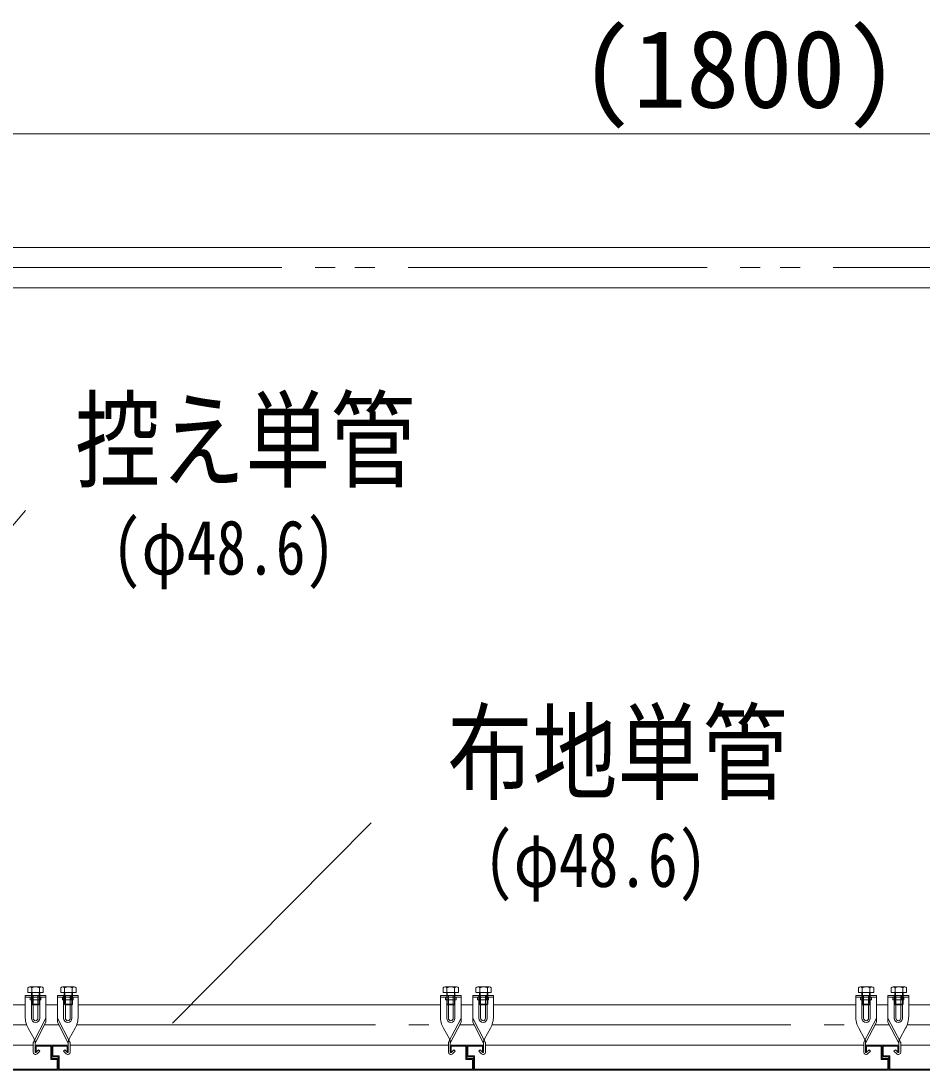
# Model space of a CAD drawing. Units: millimetres, scale not verified. Extents: x -10062 to 10062, y -6938 to 6938.
# Drawn here: x -5015 to -3931, y 3289 to 4553 of the extents above; entities that cross this region are included whole.
import ezdxf
from ezdxf.enums import TextEntityAlignment as Align

# ---------------------------------------------------------------- set-up
doc = ezdxf.new("R2010")
doc.units = ezdxf.units.MM
doc.header["$LTSCALE"] = 40
doc.linetypes.add('DASHED1', pattern=[1.8, 1.2, -0.6])
doc.linetypes.add('DOUBLE_CHAIN2', pattern=[12.8, 9, -1, 0.6, -0.6, 0.6, -1])
for name, color, linetype, lineweight in [('0-1_0', 4, 'Continuous', 9), ('1-1_dim', 7, 'Continuous', 9), ('1-2_KANAGU', 2, 'Continuous', 9), ('1-3_MAIN', 7, 'Continuous', 9), ('1-4_text', 7, 'Continuous', 9), ('1-8_仮囲い', 7, 'Continuous', 9), ('1-9_図面枠', 7, 'Continuous', 9)]:
    doc.layers.add(name, color=color, linetype=linetype, lineweight=lineweight)
doc.styles.add('ＭＳ ゴシック', font='')
doc.styles.get('ＭＳ ゴシック').set_extended_font_data('MS Gothic')

msp = doc.modelspace()

# ---------------------------------------------------------------- linework, layer by layer
at = {"layer": '0-1_0', "color": 2}
for p, q in [((-5010.4, 3379.36), (-4985.4, 3379.36)), ((-5010.4, 3354.16), (-5010.4, 3379.36)), ((-5002.9, 3351.82), (-5002.9, 3379.36)), ((-5000.83, 3351.82), (-5000.83, 3379.36)), ((-4994.97, 3351.82), (-4994.97, 3379.36)), ((-4992.9, 3351.82), (-4992.9, 3379.36)), ((-4985.4, 3347.09), (-4985.4, 3379.36)), ((-4946.59, 3379.36), (-4971.59, 3379.36)), ((-4971.59, 3347.09), (-4971.59, 3379.36)), ((-4964.09, 3351.82), (-4964.09, 3379.36)), ((-4962.02, 3351.82), (-4962.02, 3379.36)), ((-4956.16, 3351.82), (-4956.16, 3379.36)), ((-4954.09, 3351.82), (-4954.09, 3379.36)), ((-4946.59, 3354.16), (-4946.59, 3379.36)), ((-4510.4, 3379.36), (-4485.4, 3379.36)), ((-4510.4, 3354.16), (-4510.4, 3379.36)), ((-4502.9, 3351.82), (-4502.9, 3379.36)), ((-4500.83, 3351.82), (-4500.83, 3379.36)), ((-4494.97, 3351.82), (-4494.97, 3379.36)), ((-4492.9, 3351.82), (-4492.9, 3379.36)), ((-4485.4, 3347.09), (-4485.4, 3379.36)), ((-4446.59, 3379.36), (-4471.59, 3379.36)), ((-4471.59, 3347.09), (-4471.59, 3379.36)), ((-4464.09, 3351.82), (-4464.09, 3379.36)), ((-4462.02, 3351.82), (-4462.02, 3379.36)), ((-4456.16, 3351.82), (-4456.16, 3379.36)), ((-4454.09, 3351.82), (-4454.09, 3379.36)), ((-4446.59, 3354.16), (-4446.59, 3379.36)), ((-4010.4, 3379.36), (-3985.4, 3379.36)), ((-4010.4, 3354.16), (-4010.4, 3379.36)), ((-4002.9, 3351.82), (-4002.9, 3379.36)), ((-4000.83, 3351.82), (-4000.83, 3379.36)), ((-3994.97, 3351.82), (-3994.97, 3379.36)), ((-3992.9, 3351.82), (-3992.9, 3379.36)), ((-3985.4, 3347.09), (-3985.4, 3379.36)), ((-3946.59, 3379.36), (-3971.59, 3379.36)), ((-3971.59, 3347.09), (-3971.59, 3379.36)), ((-3964.09, 3351.82), (-3964.09, 3379.36)), ((-3962.02, 3351.82), (-3962.02, 3379.36)), ((-3956.16, 3351.82), (-3956.16, 3379.36)), ((-3954.09, 3351.82), (-3954.09, 3379.36)), ((-3946.59, 3354.16), (-3946.59, 3379.36)), ((-5000.54, 3322.96), (-4985.4, 3352.08)), ((-4956.45, 3322.96), (-4971.59, 3352.08)), ((-4500.54, 3322.96), (-4485.4, 3352.08)), ((-4456.45, 3322.96), (-4471.59, 3352.08)), ((-4000.54, 3322.96), (-3985.4, 3352.08)), ((-3956.45, 3322.96), (-3971.59, 3352.08)), ((-4999.63, 3326.88), (-5006.68, 3339.71)), ((-4998.5, 3321.9), (-4985.4, 3347.09)), ((-4958.49, 3321.9), (-4971.59, 3347.09)), ((-4957.36, 3326.88), (-4950.3, 3339.71)), ((-4499.63, 3326.88), (-4506.68, 3339.71)), ((-4498.5, 3321.9), (-4485.4, 3347.09)), ((-4458.49, 3321.9), (-4471.59, 3347.09)), ((-4457.36, 3326.88), (-4450.3, 3339.71)), ((-3999.63, 3326.88), (-4006.68, 3339.71)), ((-3998.5, 3321.9), (-3985.4, 3347.09)), ((-3958.49, 3321.9), (-3971.59, 3347.09)), ((-3957.36, 3326.88), (-3950.3, 3339.71)), ((-5000.8, 3310.98), (-5000.8, 3321.9)), ((-4998.5, 3310.98), (-4998.5, 3321.9)), ((-4996.02, 3309), (-4992.66, 3312.36)), ((-4960.97, 3309), (-4964.32, 3312.36)), ((-4958.49, 3310.98), (-4958.49, 3321.9)), ((-4956.19, 3310.98), (-4956.19, 3321.9)), ((-4500.8, 3310.98), (-4500.8, 3321.9)), ((-4498.5, 3310.98), (-4498.5, 3321.9)), ((-4496.02, 3309), (-4492.66, 3312.36)), ((-4460.97, 3309), (-4464.32, 3312.36)), ((-4458.49, 3310.98), (-4458.49, 3321.9)), ((-4456.19, 3310.98), (-4456.19, 3321.9)), ((-4000.8, 3310.98), (-4000.8, 3321.9)), ((-3998.5, 3310.98), (-3998.5, 3321.9)), ((-3996.02, 3309), (-3992.66, 3312.36)), ((-3960.97, 3309), (-3964.32, 3312.36)), ((-3958.49, 3310.98), (-3958.49, 3321.9)), ((-3956.19, 3310.98), (-3956.19, 3321.9))]:
    msp.add_line(p, q, dxfattribs=at)
at = {"layer": '0-1_0', "color": 2, "linetype": 'DASHED1'}
for p, q in [((-5010.4, 3377.06), (-4985.4, 3377.06)), ((-5004.45, 3374.06), (-5004.45, 3376.56)), ((-5004.45, 3374.06), (-4991.35, 3374.06)), ((-5002.15, 3374.06), (-5002.15, 3379.36)), ((-4993.65, 3374.06), (-4993.65, 3379.36)), ((-4991.35, 3374.06), (-4991.35, 3376.56)), ((-4946.59, 3377.06), (-4971.59, 3377.06)), ((-4965.64, 3374.06), (-4965.64, 3376.56)), ((-4952.54, 3374.06), (-4965.64, 3374.06)), ((-4963.34, 3374.06), (-4963.34, 3379.36)), ((-4954.84, 3374.06), (-4954.84, 3379.36)), ((-4952.54, 3374.06), (-4952.54, 3376.56)), ((-4510.4, 3377.06), (-4485.4, 3377.06)), ((-4504.45, 3374.06), (-4504.45, 3376.56)), ((-4504.45, 3374.06), (-4491.35, 3374.06)), ((-4502.15, 3374.06), (-4502.15, 3379.36)), ((-4493.65, 3374.06), (-4493.65, 3379.36)), ((-4491.35, 3374.06), (-4491.35, 3376.56)), ((-4446.59, 3377.06), (-4471.59, 3377.06)), ((-4465.64, 3374.06), (-4465.64, 3376.56)), ((-4452.54, 3374.06), (-4465.64, 3374.06)), ((-4463.34, 3374.06), (-4463.34, 3379.36)), ((-4454.84, 3374.06), (-4454.84, 3379.36)), ((-4452.54, 3374.06), (-4452.54, 3376.56)), ((-4010.4, 3377.06), (-3985.4, 3377.06)), ((-4004.45, 3374.06), (-4004.45, 3376.56)), ((-4004.45, 3374.06), (-3991.35, 3374.06)), ((-4002.15, 3374.06), (-4002.15, 3379.36)), ((-3993.65, 3374.06), (-3993.65, 3379.36)), ((-3991.35, 3374.06), (-3991.35, 3376.56)), ((-3946.59, 3377.06), (-3971.59, 3377.06)), ((-3965.64, 3374.06), (-3965.64, 3376.56)), ((-3952.54, 3374.06), (-3965.64, 3374.06)), ((-3963.34, 3374.06), (-3963.34, 3379.36)), ((-3954.84, 3374.06), (-3954.84, 3379.36)), ((-3952.54, 3374.06), (-3952.54, 3376.56)), ((-4999.49, 3326.62), (-4999.63, 3326.88)), ((-4998.5, 3321.9), (-4998.5, 3322.77)), ((-4958.49, 3321.9), (-4958.49, 3322.77)), ((-4957.5, 3326.62), (-4957.36, 3326.88)), ((-4499.49, 3326.62), (-4499.63, 3326.88)), ((-4498.5, 3321.9), (-4498.5, 3322.77)), ((-4458.49, 3321.9), (-4458.49, 3322.77)), ((-4457.5, 3326.62), (-4457.36, 3326.88)), ((-3999.49, 3326.62), (-3999.63, 3326.88)), ((-3998.5, 3321.9), (-3998.5, 3322.77)), ((-3958.49, 3321.9), (-3958.49, 3322.77)), ((-3957.5, 3326.62), (-3957.36, 3326.88))]:
    msp.add_line(p, q, dxfattribs=at)
at = {"layer": '0-1_0', "lineweight": 5}
for p, q in [((-5065.01, 3368.08), (-5010.4, 3368.08)), ((-4985.4, 3368.08), (-4971.59, 3368.08)), ((-4946.59, 3368.08), (-4510.4, 3368.08)), ((-4485.4, 3368.08), (-4471.59, 3368.08)), ((-4446.59, 3368.08), (-4010.4, 3368.08)), ((-3985.4, 3368.08), (-3971.59, 3368.08)), ((-3946.59, 3368.08), (-3510.4, 3368.08)), ((-5065.01, 3343.85), (-5008.57, 3343.85)), ((-4987.08, 3343.85), (-4969.76, 3343.85)), ((-4487.08, 3343.85), (-4469.76, 3343.85)), ((-3987.08, 3343.85), (-3969.76, 3343.85)), ((-5065.01, 3319.48), (-5000.8, 3319.48)), ((-4956.19, 3319.48), (-4500.8, 3319.48)), ((-4456.19, 3319.48), (-4000.8, 3319.48)), ((-3956.19, 3319.48), (-3500.8, 3319.48))]:
    msp.add_line(p, q, dxfattribs=at)
at = {"layer": '0-1_0', "color": 2}
for points in [[(-4997.64, 3310.63), (-4994.29, 3313.98), (-4992.66, 3312.36)], [(-4959.34, 3310.63), (-4962.7, 3313.98), (-4964.32, 3312.36)], [(-4497.64, 3310.63), (-4494.29, 3313.98), (-4492.66, 3312.36)], [(-4459.34, 3310.63), (-4462.7, 3313.98), (-4464.32, 3312.36)], [(-3997.64, 3310.63), (-3994.29, 3313.98), (-3992.66, 3312.36)], [(-3959.34, 3310.63), (-3962.7, 3313.98), (-3964.32, 3312.36)]]:
    msp.add_lwpolyline(points, dxfattribs=at)
at = {"layer": '0-1_0', "color": 2, "linetype": 'DASHED1'}
for centre, radius, start, end in [((-5004.95, 3376.56), 0.5, 0, 90), ((-4990.85, 3376.56), 0.5, 90, 180), ((-4966.14, 3376.56), 0.5, 0, 90), ((-4952.04, 3376.56), 0.5, 90, 180), ((-4504.95, 3376.56), 0.5, 0, 90), ((-4490.85, 3376.56), 0.5, 90, 180), ((-4466.14, 3376.56), 0.5, 0, 90), ((-4452.04, 3376.56), 0.5, 90, 180), ((-4004.95, 3376.56), 0.5, 0, 90), ((-3990.85, 3376.56), 0.5, 90, 180), ((-3966.14, 3376.56), 0.5, 0, 90), ((-3952.04, 3376.56), 0.5, 90, 180), ((-5006.5, 3322.77), 8, 0, 28.811), ((-4950.49, 3322.77), 8, 151.189, 180), ((-4506.5, 3322.77), 8, 0, 28.811), ((-4450.49, 3322.77), 8, 151.189, 180), ((-4006.5, 3322.77), 8, 0, 28.811), ((-3950.49, 3322.77), 8, 151.189, 180)]:
    msp.add_arc(centre, radius, start, end, dxfattribs=at)
at = {"layer": '0-1_0', "color": 2}
for centre, radius, start, end in [((-4980.4, 3354.16), 30, 180, 208.811), ((-4997.9, 3351.82), 5, 180, 0), ((-4997.9, 3351.82), 2.93, 180, 0), ((-4959.09, 3351.82), 5, 180, 0), ((-4959.09, 3351.82), 2.93, 180, 0), ((-4976.59, 3354.16), 30, 331.189, 0), ((-4480.4, 3354.16), 30, 180, 208.811), ((-4497.9, 3351.82), 5, 180, 0), ((-4497.9, 3351.82), 2.93, 180, 0), ((-4459.09, 3351.82), 5, 180, 0), ((-4459.09, 3351.82), 2.93, 180, 0), ((-4476.59, 3354.16), 30, 331.189, 0), ((-3980.4, 3354.16), 30, 180, 208.811), ((-3997.9, 3351.82), 5, 180, 0), ((-3997.9, 3351.82), 2.93, 180, 0), ((-3959.09, 3351.82), 5, 180, 0), ((-3959.09, 3351.82), 2.93, 180, 0), ((-3976.59, 3354.16), 30, 331.189, 0), ((-4998.5, 3321.9), 2.3, 152.527, 180), ((-5001.6, 3325.79), 2.25, 332.527, 28.811), ((-4955.39, 3325.79), 2.25, 151.189, 207.473), ((-4958.49, 3321.9), 2.3, 0, 27.473), ((-4498.5, 3321.9), 2.3, 152.527, 180), ((-4501.6, 3325.79), 2.25, 332.527, 28.811), ((-4455.39, 3325.79), 2.25, 151.189, 207.473), ((-4458.49, 3321.9), 2.3, 0, 27.473), ((-3998.5, 3321.9), 2.3, 152.527, 180), ((-4001.6, 3325.79), 2.25, 332.527, 28.811), ((-3955.39, 3325.79), 2.25, 151.189, 207.473), ((-3958.49, 3321.9), 2.3, 0, 27.473), ((-4998, 3310.98), 2.8, 180, 314.999), ((-4998, 3310.98), 0.5, 180, 314.999), ((-4958.99, 3310.98), 2.8, 225.001, 0), ((-4958.99, 3310.98), 0.5, 225.001, 0), ((-4498, 3310.98), 2.8, 180, 314.999), ((-4498, 3310.98), 0.5, 180, 314.999), ((-4458.99, 3310.98), 2.8, 225.001, 0), ((-4458.99, 3310.98), 0.5, 225.001, 0), ((-3998, 3310.98), 2.8, 180, 314.999), ((-3998, 3310.98), 0.5, 180, 314.999), ((-3958.99, 3310.98), 2.8, 225.001, 0), ((-3958.99, 3310.98), 0.5, 225.001, 0)]:
    msp.add_arc(centre, radius, start, end, dxfattribs=at)
at = {"layer": '1-1_dim'}
for p, q in [((-3288.5, 4416.86), (-5088.5, 4416.86)), ((-4988.5, 4416.86), (-3388.5, 4416.86))]:
    msp.add_line(p, q, dxfattribs=at)
at = {"layer": '1-2_KANAGU', "color": 4, "lineweight": 5}
for p, q in [((-5007.14, 3382.96), (-5007.14, 3388.32)), ((-5004.83, 3389.66), (-4990.97, 3389.66)), ((-5002.52, 3382.96), (-5002.52, 3388.32)), ((-4993.28, 3382.96), (-4993.28, 3388.32)), ((-4988.66, 3382.96), (-4988.66, 3388.32)), ((-4967.62, 3382.96), (-4967.62, 3388.32)), ((-4965.3, 3389.66), (-4951.45, 3389.66)), ((-4963, 3382.96), (-4963, 3388.32)), ((-4953.76, 3382.96), (-4953.76, 3388.32)), ((-4949.14, 3382.96), (-4949.14, 3388.32)), ((-4507.14, 3382.96), (-4507.14, 3388.32)), ((-4504.83, 3389.66), (-4490.97, 3389.66)), ((-4502.52, 3382.96), (-4502.52, 3388.32)), ((-4493.28, 3382.96), (-4493.28, 3388.32)), ((-4488.66, 3382.96), (-4488.66, 3388.32)), ((-4467.62, 3382.96), (-4467.62, 3388.32)), ((-4465.3, 3389.66), (-4451.45, 3389.66)), ((-4463, 3382.96), (-4463, 3388.32)), ((-4453.76, 3382.96), (-4453.76, 3388.32)), ((-4449.14, 3382.96), (-4449.14, 3388.32)), ((-4007.14, 3382.96), (-4007.14, 3388.32)), ((-4004.83, 3389.66), (-3990.97, 3389.66)), ((-4002.52, 3382.96), (-4002.52, 3388.32)), ((-3993.28, 3382.96), (-3993.28, 3388.32)), ((-3988.66, 3382.96), (-3988.66, 3388.32)), ((-3967.62, 3382.96), (-3967.62, 3388.32)), ((-3965.3, 3389.66), (-3951.45, 3389.66)), ((-3963, 3382.96), (-3963, 3388.32)), ((-3953.76, 3382.96), (-3953.76, 3388.32)), ((-3949.14, 3382.96), (-3949.14, 3388.32)), ((-5007.1, 3382.96), (-4988.7, 3382.96)), ((-5002.9, 3368.96), (-5002.9, 3382.96)), ((-5002.15, 3379.26), (-5002.15, 3382.96)), ((-4993.65, 3379.26), (-4993.65, 3382.96)), ((-4992.9, 3368.96), (-4992.9, 3382.96)), ((-4967.58, 3382.96), (-4949.18, 3382.96)), ((-4963.38, 3368.96), (-4963.38, 3382.96)), ((-4962.63, 3379.26), (-4962.63, 3382.96)), ((-4954.13, 3379.26), (-4954.13, 3382.96)), ((-4953.38, 3368.96), (-4953.38, 3382.96)), ((-4507.1, 3382.96), (-4488.7, 3382.96)), ((-4502.9, 3368.96), (-4502.9, 3382.96)), ((-4502.15, 3379.26), (-4502.15, 3382.96)), ((-4493.65, 3379.26), (-4493.65, 3382.96)), ((-4492.9, 3368.96), (-4492.9, 3382.96)), ((-4467.58, 3382.96), (-4449.18, 3382.96)), ((-4463.38, 3368.96), (-4463.38, 3382.96)), ((-4462.63, 3379.26), (-4462.63, 3382.96)), ((-4454.13, 3379.26), (-4454.13, 3382.96)), ((-4453.38, 3368.96), (-4453.38, 3382.96)), ((-4007.1, 3382.96), (-3988.7, 3382.96)), ((-4002.9, 3368.96), (-4002.9, 3382.96)), ((-4002.15, 3379.26), (-4002.15, 3382.96)), ((-3993.65, 3379.26), (-3993.65, 3382.96)), ((-3992.9, 3368.96), (-3992.9, 3382.96)), ((-3967.58, 3382.96), (-3949.18, 3382.96)), ((-3963.38, 3368.96), (-3963.38, 3382.96)), ((-3962.63, 3379.26), (-3962.63, 3382.96)), ((-3954.13, 3379.26), (-3954.13, 3382.96)), ((-3953.38, 3368.96), (-3953.38, 3382.96))]:
    msp.add_line(p, q, dxfattribs=at)
at = {"layer": '1-2_KANAGU', "color": 4, "linetype": 'DASHED1', "lineweight": 5}
for p, q in [((-5002.15, 3368.2), (-5002.15, 3379.26)), ((-4993.65, 3368.2), (-4993.65, 3379.26)), ((-4962.63, 3368.2), (-4962.63, 3379.26)), ((-4954.13, 3368.2), (-4954.13, 3379.26)), ((-4502.15, 3368.2), (-4502.15, 3379.26)), ((-4493.65, 3368.2), (-4493.65, 3379.26)), ((-4462.63, 3368.2), (-4462.63, 3379.26)), ((-4454.13, 3368.2), (-4454.13, 3379.26)), ((-4002.15, 3368.2), (-4002.15, 3379.26)), ((-3993.65, 3368.2), (-3993.65, 3379.26)), ((-3962.63, 3368.2), (-3962.63, 3379.26)), ((-3954.13, 3368.2), (-3954.13, 3379.26)), ((-5002.9, 3368.96), (-5001.9, 3367.96)), ((-5002.9, 3368.96), (-4992.9, 3368.96)), ((-5001.9, 3367.96), (-4993.9, 3367.96)), ((-4993.9, 3367.96), (-4992.9, 3368.96)), ((-4963.38, 3368.96), (-4962.38, 3367.96)), ((-4963.38, 3368.96), (-4953.38, 3368.96)), ((-4962.38, 3367.96), (-4954.38, 3367.96)), ((-4954.38, 3367.96), (-4953.38, 3368.96)), ((-4502.9, 3368.96), (-4501.9, 3367.96)), ((-4502.9, 3368.96), (-4492.9, 3368.96)), ((-4501.9, 3367.96), (-4493.9, 3367.96)), ((-4493.9, 3367.96), (-4492.9, 3368.96)), ((-4463.38, 3368.96), (-4462.38, 3367.96)), ((-4463.38, 3368.96), (-4453.38, 3368.96)), ((-4462.38, 3367.96), (-4454.38, 3367.96)), ((-4454.38, 3367.96), (-4453.38, 3368.96)), ((-4002.9, 3368.96), (-4001.9, 3367.96)), ((-4002.9, 3368.96), (-3992.9, 3368.96)), ((-4001.9, 3367.96), (-3993.9, 3367.96)), ((-3993.9, 3367.96), (-3992.9, 3368.96)), ((-3963.38, 3368.96), (-3962.38, 3367.96)), ((-3963.38, 3368.96), (-3953.38, 3368.96)), ((-3962.38, 3367.96), (-3954.38, 3367.96)), ((-3954.38, 3367.96), (-3953.38, 3368.96))]:
    msp.add_line(p, q, dxfattribs=at)
at = {"layer": '1-2_KANAGU', "color": 4, "lineweight": 5}
for centre, radius, start, end in [((-5004.83, 3386.99), 2.67, 30, 149.999), ((-4997.9, 3380.99), 8.67, 57.796, 122.204), ((-4990.97, 3386.99), 2.67, 30.001, 150), ((-4965.3, 3386.99), 2.67, 30, 149.999), ((-4958.38, 3380.99), 8.67, 57.796, 122.204), ((-4951.45, 3386.99), 2.67, 30.001, 150), ((-4504.83, 3386.99), 2.67, 30, 149.999), ((-4497.9, 3380.99), 8.67, 57.796, 122.204), ((-4490.97, 3386.99), 2.67, 30.001, 150), ((-4465.3, 3386.99), 2.67, 30, 149.999), ((-4458.38, 3380.99), 8.67, 57.796, 122.204), ((-4451.45, 3386.99), 2.67, 30.001, 150), ((-4004.83, 3386.99), 2.67, 30, 149.999), ((-3997.9, 3380.99), 8.67, 57.796, 122.204), ((-3990.97, 3386.99), 2.67, 30.001, 150), ((-3965.3, 3386.99), 2.67, 30, 149.999), ((-3958.38, 3380.99), 8.67, 57.796, 122.204), ((-3951.45, 3386.99), 2.67, 30.001, 150)]:
    msp.add_arc(centre, radius, start, end, dxfattribs=at)
at = {"layer": '1-3_MAIN'}
for p, q in [((-4978.5, 3319.48), (-4998.5, 3319.48)), ((-4998.5, 3310.98), (-4998.5, 3319.48)), ((-4997.3, 3310.98), (-4998.5, 3310.98)), ((-4997.3, 3310.98), (-4997.3, 3318.28)), ((-4978.5, 3303.48), (-4978.5, 3319.48)), ((-4978.5, 3305.48), (-4978.5, 3319.48)), ((-4958.5, 3319.48), (-4978.5, 3319.48)), ((-4959.7, 3318.28), (-4977.3, 3318.28)), ((-4972.5, 3319.48), (-4958.5, 3319.48)), ((-4959.7, 3310.98), (-4959.7, 3318.28)), ((-4958.5, 3310.98), (-4959.7, 3310.98)), ((-4958.5, 3310.98), (-4958.5, 3319.48)), ((-4478.5, 3319.48), (-4498.5, 3319.48)), ((-4498.5, 3310.98), (-4498.5, 3319.48)), ((-4497.3, 3310.98), (-4498.5, 3310.98)), ((-4497.3, 3310.98), (-4497.3, 3318.28)), ((-4478.5, 3303.48), (-4478.5, 3319.48)), ((-4478.5, 3305.48), (-4478.5, 3319.48)), ((-4458.5, 3319.48), (-4478.5, 3319.48)), ((-4459.7, 3318.28), (-4477.3, 3318.28)), ((-4472.5, 3319.48), (-4458.5, 3319.48)), ((-4459.7, 3310.98), (-4459.7, 3318.28)), ((-4458.5, 3310.98), (-4459.7, 3310.98)), ((-4458.5, 3310.98), (-4458.5, 3319.48)), ((-3978.5, 3319.48), (-3998.5, 3319.48)), ((-3998.5, 3310.98), (-3998.5, 3319.48)), ((-3997.3, 3310.98), (-3998.5, 3310.98)), ((-3997.3, 3310.98), (-3997.3, 3318.28)), ((-3978.5, 3303.48), (-3978.5, 3319.48)), ((-3978.5, 3305.48), (-3978.5, 3319.48)), ((-3958.5, 3319.48), (-3978.5, 3319.48)), ((-3959.7, 3318.28), (-3977.3, 3318.28)), ((-3972.5, 3319.48), (-3958.5, 3319.48)), ((-3959.7, 3310.98), (-3959.7, 3318.28)), ((-3958.5, 3310.98), (-3959.7, 3310.98)), ((-3958.5, 3310.98), (-3958.5, 3319.48)), ((-4970.5, 3305.48), (-4978.5, 3305.48)), ((-4970.5, 3303.48), (-4978.5, 3303.48)), ((-4970.5, 3289.48), (-4970.5, 3305.48)), ((-4970.5, 3289.48), (-4970.5, 3303.48)), ((-4470.5, 3305.48), (-4478.5, 3305.48)), ((-4470.5, 3303.48), (-4478.5, 3303.48)), ((-4470.5, 3289.48), (-4470.5, 3305.48)), ((-4470.5, 3289.48), (-4470.5, 3303.48)), ((-3970.5, 3305.48), (-3978.5, 3305.48)), ((-3970.5, 3303.48), (-3978.5, 3303.48)), ((-3970.5, 3289.48), (-3970.5, 3305.48)), ((-3970.5, 3289.48), (-3970.5, 3303.48)), ((-4970.5, 3289.48), (-5470.5, 3289.48)), ((-4971.7, 3290.68), (-5469.3, 3290.68)), ((-4470.5, 3289.48), (-4970.5, 3289.48)), ((-4471.7, 3290.68), (-4969.3, 3290.68)), ((-3970.5, 3289.48), (-4470.5, 3289.48)), ((-3971.7, 3290.68), (-4469.3, 3290.68)), ((-3470.5, 3289.48), (-3970.5, 3289.48)), ((-3471.7, 3290.68), (-3969.3, 3290.68))]:
    msp.add_line(p, q, dxfattribs=at)
for points in [[(-4971.7, 3290.68), (-4971.7, 3302.28), (-4979.7, 3302.28), (-4979.7, 3318.28), (-4997.3, 3318.28)], [(-4969.3, 3290.68), (-4969.3, 3306.68), (-4977.3, 3306.68), (-4977.3, 3318.28)], [(-4471.7, 3290.68), (-4471.7, 3302.28), (-4479.7, 3302.28), (-4479.7, 3318.28), (-4497.3, 3318.28)], [(-4469.3, 3290.68), (-4469.3, 3306.68), (-4477.3, 3306.68), (-4477.3, 3318.28)], [(-3971.7, 3290.68), (-3971.7, 3302.28), (-3979.7, 3302.28), (-3979.7, 3318.28), (-3997.3, 3318.28)], [(-3969.3, 3290.68), (-3969.3, 3306.68), (-3977.3, 3306.68), (-3977.3, 3318.28)]]:
    msp.add_lwpolyline(points, dxfattribs=at)
at = {"layer": '1-8_仮囲い'}
for p, q in [((-5061.36, 4280.07), (-3308.36, 4280.07)), ((-5061.36, 4231.49), (-3314.22, 4231.49))]:
    msp.add_line(p, q, dxfattribs=at)
at = {"layer": '1-8_仮囲い', "linetype": 'DOUBLE_CHAIN2'}
for p, q in [((-5061.36, 4255.89), (-3308.36, 4255.89)), ((-4948.42, 3343.85), (-4508.57, 3343.85)), ((-4448.42, 3343.85), (-4008.57, 3343.85)), ((-3948.42, 3343.85), (-3508.57, 3343.85))]:
    msp.add_line(p, q, dxfattribs=at)
at = {"layer": '1-9_図面枠'}
for p, q in [((-5161.68, 3785.23), (-5010.16, 3963.13)), ((-4593.88, 3586.98), (-4833.04, 3346.09))]:
    msp.add_line(p, q, dxfattribs=at)

# ---------------------------------------------------------------- texts
at = {"layer": '1-1_dim', "color": 2, "style": 'ＭＳ ゴシック'}
msp.add_text('(1800)', height=93.84, dxfattribs=at).set_placement((-4342.1, 4420.06), align=Align.BOTTOM_LEFT)
at = {"layer": '1-4_text', "style": 'ＭＳ ゴシック', "width": 0.8}
for s, height, p in [('控え単管', 93.84, (-4950.16, 3972.99)), ('(φ48.6)', 65.69, (-4905.96, 3866.37)), ('布地単管', 93.84, (-4502.09, 3596.84)), ('(φ48.6)', 65.69, (-4457.89, 3490.22))]:
    msp.add_text(s, height=height, dxfattribs=at).set_placement(p, align=Align.BOTTOM_LEFT)

doc.saveas('drawing.dxf')
